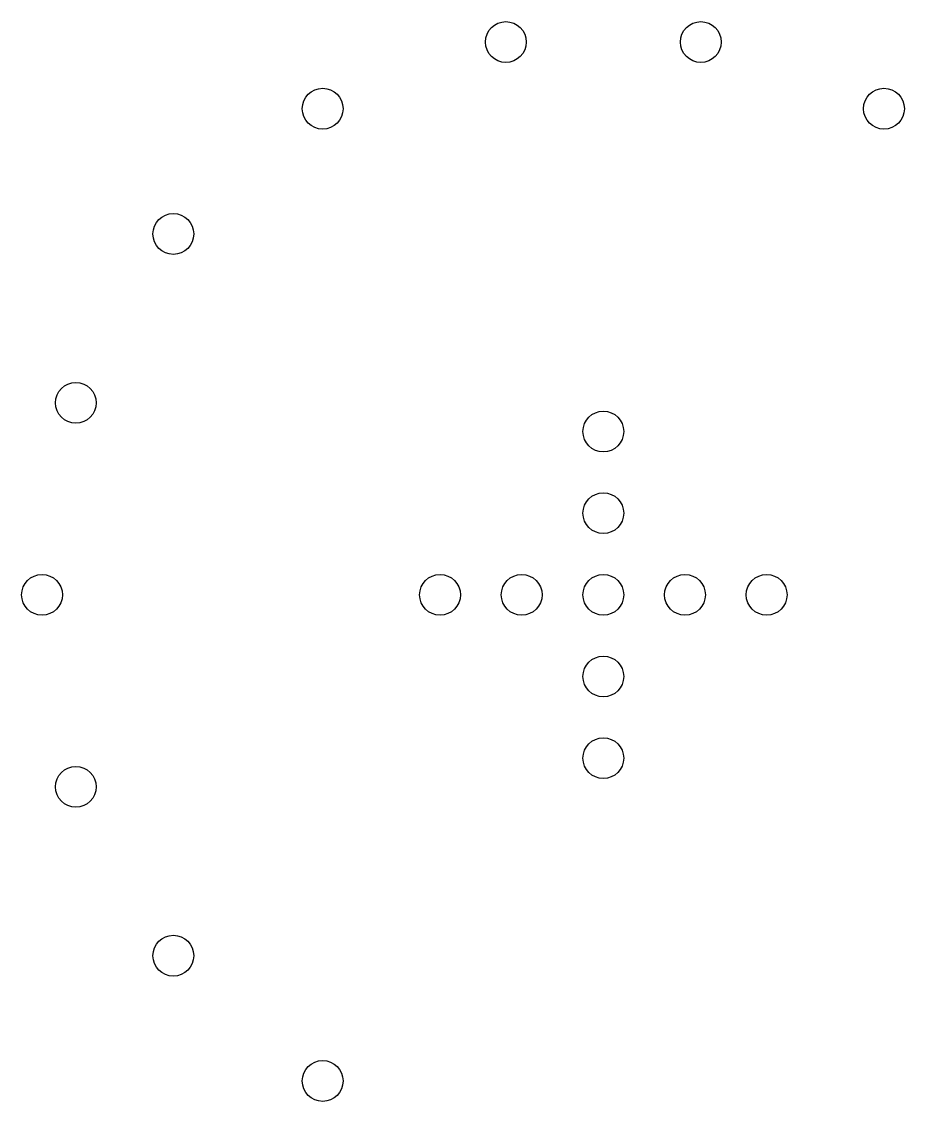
# Model space of a CAD drawing. Header units: millimetres. Extents: x -47.5 to 47.5, y -38.1 to 38.1.
# Drawn here: x -35.1 to -30.78, y -8.23 to -2.94 of the extents above; entities that cross this region are included whole.
import ezdxf

# ---------------------------------------------------------------- set-up
doc = ezdxf.new("R2010")
doc.units = ezdxf.units.MM
doc.header["$MEASUREMENT"] = 0
doc.layers.add('L1', color=7, linetype='Continuous')

msp = doc.modelspace()

# ---------------------------------------------------------------- linework, layer by layer
at = {"layer": 'L1'}
for centre in [(-32.7275, -3.0418), (-31.7725, -3.0418), (-33.625, -3.3684), (-30.875, -3.3684), (-34.3566, -3.9823), (-34.8342, -4.8094), (-32.25, -4.95), (-32.25, -5.35), (-35, -5.75), (-33.05, -5.75), (-32.65, -5.75), (-32.25, -5.75), (-31.85, -5.75), (-31.45, -5.75), (-32.25, -6.15), (-32.25, -6.55), (-34.8342, -6.6906), (-34.3566, -7.5177), (-33.625, -8.1316)]:
    msp.add_circle(centre, 0.1, dxfattribs=at)

doc.saveas('drawing.dxf')
